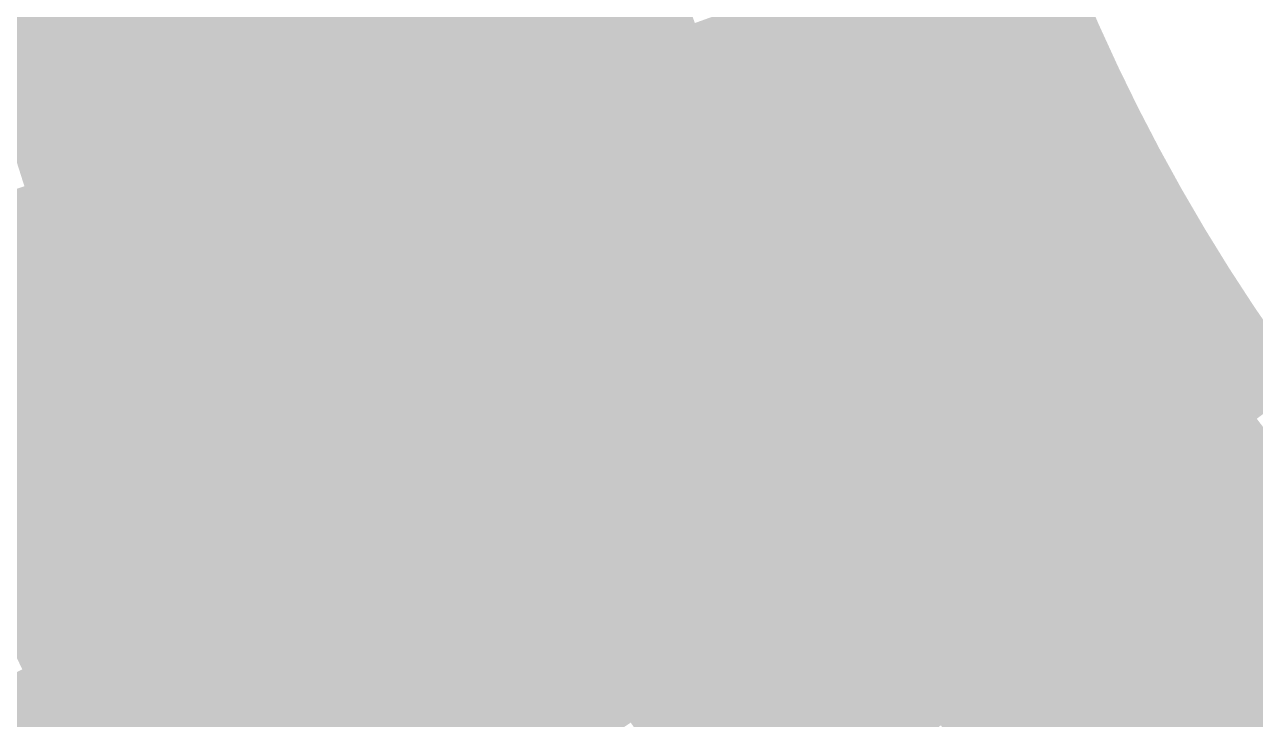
# Model space of a CAD drawing. Header units: inches. Extents: x -266 to 784, y -170 to 213.
# Drawn here: x -44.62 to -24.92, y -23.28 to -12.15 of the extents above; entities that cross this region are included whole.
import ezdxf

# ---------------------------------------------------------------- set-up
doc = ezdxf.new("R2010")
doc.units = ezdxf.units.IN
doc.header["$MEASUREMENT"] = 0

msp = doc.modelspace()

# ---------------------------------------------------------------- linework, layer by layer
at = {"color": 148, "true_color": 0x003040}
msp.add_solid([(-43.369923, -12.002074), (-44.333699, -12.268787), (-43.651406, -10.934108), (-44.621438, -11.177088)], dxfattribs=at)
at = {"color": 158, "true_color": 0x00222f}
msp.add_solid([(-39.234554, -11.901672), (-40.191494, -12.191956), (-39.514819, -10.935223), (-40.478595, -11.201936)], dxfattribs=at)
at = {"color": 168, "true_color": 0x001822}
msp.add_solid([(-36.082071, -11.919906), (-37.031599, -12.233588), (-36.363733, -11.030818), (-37.320673, -11.321102)], dxfattribs=at)
at = {"color": 148, "true_color": 0x003344}
msp.add_solid([(-44.333699, -12.268787), (-45.297475, -12.5355), (-44.621438, -11.177088), (-45.591469, -11.420068)], dxfattribs=at)
at = {"color": 158, "true_color": 0x002533}
msp.add_solid([(-40.191494, -12.191956), (-41.148434, -12.482241), (-40.478595, -11.201936), (-41.442371, -11.468649)], dxfattribs=at)
at = {"color": 178, "true_color": 0x00080d}
for points in [[(-30.788762, -11.876536), (-31.721755, -12.236431), (-31.070954, -11.117365), (-32.012498, -11.454255)], [(-30.488025, -12.628553), (-31.411904, -13.011237), (-30.788762, -11.876536), (-31.721755, -12.236431)], [(-30.168922, -13.372963), (-31.083132, -13.778205), (-30.488025, -12.628553), (-31.411904, -13.011237)], [(-29.831647, -14.109318), (-30.735636, -14.536873), (-30.168922, -13.372963), (-31.083132, -13.778205)]]:
    msp.add_solid(points, dxfattribs=at)
at = {"color": 178, "true_color": 0x000304}
for points in [[(-28.640266, -11.863186), (-29.564145, -12.24587), (-28.922777, -11.156746), (-29.85577, -11.516641)], [(-28.340502, -12.562481), (-29.254712, -12.967722), (-28.640266, -11.863186), (-29.564145, -12.24587)], [(-28.023668, -13.254208), (-28.927657, -13.681763), (-28.340502, -12.562481), (-29.254712, -12.967722)]]:
    msp.add_solid(points, dxfattribs=at)
at = {"color": 168, "true_color": 0x001b26}
msp.add_solid([(-37.031599, -12.233588), (-37.981127, -12.54727), (-37.320673, -11.321102), (-38.277613, -11.611387)], dxfattribs=at)
at = {"color": 168, "true_color": 0x00121a}
msp.add_solid([(-33.895586, -12.128035), (-34.83713, -12.464925), (-34.183015, -11.292543), (-35.132543, -11.606224)], dxfattribs=at)
at = {"color": 158, "true_color": 0x002937}
msp.add_solid([(-41.148434, -12.482241), (-42.105375, -12.772526), (-41.442371, -11.468649), (-42.406147, -11.735361)], dxfattribs=at)
at = {"color": 158, "true_color": 0x001e2b}
msp.add_solid([(-37.981127, -12.54727), (-38.930655, -12.860951), (-38.277613, -11.611387), (-39.234554, -11.901672)], dxfattribs=at)
at = {"color": 168, "true_color": 0x00141e}
for points in [[(-34.83713, -12.464925), (-35.778674, -12.801814), (-35.132543, -11.606224), (-36.082071, -11.919906)], [(-34.520734, -13.316116), (-35.453726, -13.676011), (-34.83713, -12.464925), (-35.778674, -12.801814)]]:
    msp.add_solid(points, dxfattribs=at)
at = {"color": 168, "true_color": 0x000b11}
for points in [[(-31.721755, -12.236431), (-32.654748, -12.596326), (-32.012498, -11.454255), (-32.954042, -11.791145)], [(-31.411904, -13.011237), (-32.335784, -13.39392), (-31.721755, -12.236431), (-32.654748, -12.596326)]]:
    msp.add_solid(points, dxfattribs=at)
at = {"color": 178, "true_color": 0x000509}
for points in [[(-29.564145, -12.24587), (-30.488025, -12.628553), (-29.85577, -11.516641), (-30.788762, -11.876536)], [(-29.254712, -12.967722), (-30.168922, -13.372963), (-29.564145, -12.24587), (-30.488025, -12.628553)], [(-28.927657, -13.681763), (-29.831647, -14.109318), (-29.254712, -12.967722), (-30.168922, -13.372963)], [(-28.583178, -14.387563), (-29.476402, -14.837174), (-28.927657, -13.681763), (-29.831647, -14.109318)], [(-28.22148, -15.084696), (-29.103402, -15.556092), (-28.583178, -14.387563), (-29.476402, -14.837174)]]:
    msp.add_solid(points, dxfattribs=at)
at = {"color": 18, "true_color": 0x000000}
for points in [[(-27.426293, -12.157239), (-28.340502, -12.562481), (-27.716386, -11.480503), (-28.640266, -11.863186)], [(-27.119679, -12.826653), (-28.023668, -13.254208), (-27.426293, -12.157239), (-28.340502, -12.562481)], [(-26.796729, -13.48834), (-27.689953, -13.937951), (-27.119679, -12.826653), (-28.023668, -13.254208)], [(-26.457638, -14.141902), (-27.339559, -14.613299), (-26.796729, -13.48834), (-27.689953, -13.937951)], [(-26.10261, -14.786946), (-26.972697, -15.279844), (-26.457638, -14.141902), (-27.339559, -14.613299)], [(-25.731858, -15.423082), (-26.589587, -15.937185), (-26.10261, -14.786946), (-26.972697, -15.279844)], [(-25.345607, -16.049929), (-26.190461, -16.584926), (-25.731858, -15.423082), (-26.589587, -15.937185)], [(-24.944088, -16.667107), (-25.775558, -17.222677), (-25.345607, -16.049929), (-26.190461, -16.584926)], [(-24.527544, -17.274246), (-25.345129, -17.850054), (-24.944088, -16.667107), (-25.775558, -17.222677)], [(-24.096226, -17.870979), (-24.899433, -18.466678), (-24.527544, -17.274246), (-25.345129, -17.850054)]]:
    msp.add_solid(points, dxfattribs=at)
at = {"color": 158, "true_color": 0x002c3c}
msp.add_solid([(-42.105375, -12.772526), (-43.062315, -13.06281), (-42.406147, -11.735361), (-43.369923, -12.002074)], dxfattribs=at)
at = {"color": 168, "true_color": 0x000e15}
for points in [[(-32.654748, -12.596326), (-33.587741, -12.956221), (-32.954042, -11.791145), (-33.895586, -12.128035)], [(-32.335784, -13.39392), (-33.259663, -13.776604), (-32.654748, -12.596326), (-33.587741, -12.956221)]]:
    msp.add_solid(points, dxfattribs=at)
at = {"color": 158, "true_color": 0x002f40}
msp.add_solid([(-43.062315, -13.06281), (-44.019255, -13.353095), (-43.369923, -12.002074), (-44.333699, -12.268787)], dxfattribs=at)
at = {"color": 158, "true_color": 0x00212f}
msp.add_solid([(-38.930655, -12.860951), (-39.880184, -13.174633), (-39.234554, -11.901672), (-40.191494, -12.191956)], dxfattribs=at)
at = {"color": 168, "true_color": 0x001722}
for points in [[(-35.778674, -12.801814), (-36.720219, -13.138704), (-36.082071, -11.919906), (-37.031599, -12.233588)], [(-35.453726, -13.676011), (-36.386719, -14.035906), (-35.778674, -12.801814), (-36.720219, -13.138704)]]:
    msp.add_solid(points, dxfattribs=at)
at = {"color": 158, "true_color": 0x002433}
msp.add_solid([(-39.880184, -13.174633), (-40.829712, -13.488315), (-40.191494, -12.191956), (-41.148434, -12.482241)], dxfattribs=at)
at = {"color": 168, "true_color": 0x00111a}
msp.add_solid([(-33.587741, -12.956221), (-34.520734, -13.316116), (-33.895586, -12.128035), (-34.83713, -12.464925)], dxfattribs=at)
at = {"color": 148, "true_color": 0x003244}
msp.add_solid([(-44.019255, -13.353095), (-44.976196, -13.64338), (-44.333699, -12.268787), (-45.297475, -12.5355)], dxfattribs=at)
at = {"color": 168, "true_color": 0x001a26}
msp.add_solid([(-36.720219, -13.138704), (-37.661763, -13.475594), (-37.031599, -12.233588), (-37.981127, -12.54727)], dxfattribs=at)
at = {"color": 158, "true_color": 0x002737}
msp.add_solid([(-40.829712, -13.488315), (-41.77924, -13.801997), (-41.148434, -12.482241), (-42.105375, -12.772526)], dxfattribs=at)
at = {"color": 158, "true_color": 0x001d2b}
msp.add_solid([(-37.661763, -13.475594), (-38.603307, -13.812484), (-37.981127, -12.54727), (-38.930655, -12.860951)], dxfattribs=at)
at = {"color": 158, "true_color": 0x002a3c}
msp.add_solid([(-41.77924, -13.801997), (-42.728768, -14.115678), (-42.105375, -12.772526), (-43.062315, -13.06281)], dxfattribs=at)
at = {"color": 158, "true_color": 0x00202f}
msp.add_solid([(-38.603307, -13.812484), (-39.544851, -14.149374), (-38.930655, -12.860951), (-39.880184, -13.174633)], dxfattribs=at)
at = {"color": 168, "true_color": 0x00101a}
for points in [[(-33.259663, -13.776604), (-34.183543, -14.159287), (-33.587741, -12.956221), (-34.520734, -13.316116)], [(-32.911551, -14.588687), (-33.825761, -14.993929), (-33.259663, -13.776604), (-34.183543, -14.159287)]]:
    msp.add_solid(points, dxfattribs=at)
at = {"color": 158, "true_color": 0x002d40}
msp.add_solid([(-42.728768, -14.115678), (-43.678296, -14.42936), (-43.062315, -13.06281), (-44.019255, -13.353095)], dxfattribs=at)
at = {"color": 158, "true_color": 0x002333}
msp.add_solid([(-39.544851, -14.149374), (-40.486395, -14.486264), (-39.880184, -13.174633), (-40.829712, -13.488315)], dxfattribs=at)
at = {"color": 168, "true_color": 0x001926}
msp.add_solid([(-36.386719, -14.035906), (-37.319712, -14.395801), (-36.720219, -13.138704), (-37.661763, -13.475594)], dxfattribs=at)
at = {"color": 168, "true_color": 0x000a11}
for points in [[(-31.083132, -13.778205), (-31.997341, -14.183446), (-31.411904, -13.011237), (-32.335784, -13.39392)], [(-30.735636, -14.536873), (-31.639625, -14.964428), (-31.083132, -13.778205), (-31.997341, -14.183446)], [(-30.369626, -15.286785), (-31.262851, -15.736397), (-30.735636, -14.536873), (-31.639625, -14.964428)]]:
    msp.add_solid(points, dxfattribs=at)
at = {"color": 148, "true_color": 0x003044}
msp.add_solid([(-43.678296, -14.42936), (-44.627824, -14.743042), (-44.019255, -13.353095), (-44.976196, -13.64338)], dxfattribs=at)
at = {"color": 168, "true_color": 0x00131e}
msp.add_solid([(-34.183543, -14.159287), (-35.107422, -14.54197), (-34.520734, -13.316116), (-35.453726, -13.676011)], dxfattribs=at)
at = {"color": 168, "true_color": 0x000d15}
for points in [[(-31.997341, -14.183446), (-32.911551, -14.588687), (-32.335784, -13.39392), (-33.259663, -13.776604)], [(-31.639625, -14.964428), (-32.543615, -15.391983), (-31.997341, -14.183446), (-32.911551, -14.588687)]]:
    msp.add_solid(points, dxfattribs=at)
at = {"color": 178, "true_color": 0x000204}
for points in [[(-27.689953, -13.937951), (-28.583178, -14.387563), (-28.023668, -13.254208), (-28.927657, -13.681763)], [(-27.339559, -14.613299), (-28.22148, -15.084696), (-27.689953, -13.937951), (-28.583178, -14.387563)], [(-26.972697, -15.279844), (-27.842784, -15.772742), (-27.339559, -14.613299), (-28.22148, -15.084696)], [(-26.589587, -15.937185), (-27.447316, -16.451288), (-26.972697, -15.279844), (-27.842784, -15.772742)], [(-26.190461, -16.584926), (-27.035314, -17.119924), (-26.589587, -15.937185), (-27.447316, -16.451288)], [(-25.775558, -17.222677), (-26.607028, -17.778247), (-26.190461, -16.584926), (-27.035314, -17.119924)], [(-25.345129, -17.850054), (-26.162714, -18.425862), (-25.775558, -17.222677), (-26.607028, -17.778247)], [(-24.899433, -18.466678), (-25.702641, -19.062378), (-25.345129, -17.850054), (-26.162714, -18.425862)], [(-24.438739, -19.072179), (-25.227086, -19.687411), (-24.899433, -18.466678), (-25.702641, -19.062378)], [(-23.963324, -19.666192), (-24.736335, -20.300585), (-24.438739, -19.072179), (-25.227086, -19.687411)]]:
    msp.add_solid(points, dxfattribs=at)
at = {"color": 158, "true_color": 0x002637}
msp.add_solid([(-40.486395, -14.486264), (-41.427939, -14.823154), (-40.829712, -13.488315), (-41.77924, -13.801997)], dxfattribs=at)
at = {"color": 168, "true_color": 0x001c2b}
msp.add_solid([(-37.319712, -14.395801), (-38.252705, -14.755696), (-37.661763, -13.475594), (-38.603307, -13.812484)], dxfattribs=at)
at = {"color": 168, "true_color": 0x001622}
msp.add_solid([(-35.107422, -14.54197), (-36.031302, -14.924654), (-35.453726, -13.676011), (-36.386719, -14.035906)], dxfattribs=at)
at = {"color": 158, "true_color": 0x00293c}
msp.add_solid([(-41.427939, -14.823154), (-42.369483, -15.160043), (-41.77924, -13.801997), (-42.728768, -14.115678)], dxfattribs=at)
at = {"color": 158, "true_color": 0x001f2f}
msp.add_solid([(-38.252705, -14.755696), (-39.185698, -15.115592), (-38.603307, -13.812484), (-39.544851, -14.149374)], dxfattribs=at)
at = {"color": 158, "true_color": 0x002c40}
msp.add_solid([(-42.369483, -15.160043), (-43.311027, -15.496933), (-42.728768, -14.115678), (-43.678296, -14.42936)], dxfattribs=at)
at = {"color": 158, "true_color": 0x002233}
msp.add_solid([(-39.185698, -15.115592), (-40.11869, -15.475487), (-39.544851, -14.149374), (-40.486395, -14.486264)], dxfattribs=at)
at = {"color": 168, "true_color": 0x001826}
for points in [[(-36.031302, -14.924654), (-36.955181, -15.307337), (-36.386719, -14.035906), (-37.319712, -14.395801)], [(-35.65418, -15.804411), (-36.56839, -16.209653), (-36.031302, -14.924654), (-36.955181, -15.307337)]]:
    msp.add_solid(points, dxfattribs=at)
at = {"color": 168, "true_color": 0x00121e}
for points in [[(-33.825761, -14.993929), (-34.739971, -15.39917), (-34.183543, -14.159287), (-35.107422, -14.54197)], [(-33.447604, -15.819538), (-34.351593, -16.247094), (-33.825761, -14.993929), (-34.739971, -15.39917)]]:
    msp.add_solid(points, dxfattribs=at)
at = {"color": 178, "true_color": 0x00070d}
for points in [[(-29.476402, -14.837174), (-30.369626, -15.286785), (-29.831647, -14.109318), (-30.735636, -14.536873)], [(-29.103402, -15.556092), (-29.985323, -16.027489), (-29.476402, -14.837174), (-30.369626, -15.286785)], [(-28.712871, -16.26564), (-29.582958, -16.758539), (-29.103402, -15.556092), (-29.985323, -16.027489)]]:
    msp.add_solid(points, dxfattribs=at)
at = {"color": 158, "true_color": 0x002f44}
msp.add_solid([(-43.311027, -15.496933), (-44.252571, -15.833823), (-43.678296, -14.42936), (-44.627824, -14.743042)], dxfattribs=at)
at = {"color": 158, "true_color": 0x002537}
msp.add_solid([(-40.11869, -15.475487), (-41.051683, -15.835382), (-40.486395, -14.486264), (-41.427939, -14.823154)], dxfattribs=at)
at = {"color": 168, "true_color": 0x001b2b}
msp.add_solid([(-36.955181, -15.307337), (-37.879061, -15.690021), (-37.319712, -14.395801), (-38.252705, -14.755696)], dxfattribs=at)
at = {"color": 168, "true_color": 0x001522}
msp.add_solid([(-34.739971, -15.39917), (-35.65418, -15.804411), (-35.107422, -14.54197), (-36.031302, -14.924654)], dxfattribs=at)
at = {"color": 148, "true_color": 0x003249}
msp.add_solid([(-44.252571, -15.833823), (-45.194115, -16.170713), (-44.627824, -14.743042), (-45.577353, -15.056724)], dxfattribs=at)
at = {"color": 158, "true_color": 0x001e2f}
msp.add_solid([(-37.879061, -15.690021), (-38.80294, -16.072704), (-38.252705, -14.755696), (-39.185698, -15.115592)], dxfattribs=at)
at = {"color": 168, "true_color": 0x000f1a}
msp.add_solid([(-32.543615, -15.391983), (-33.447604, -15.819538), (-32.911551, -14.588687), (-33.825761, -14.993929)], dxfattribs=at)
at = {"color": 158, "true_color": 0x00273c}
msp.add_solid([(-41.051683, -15.835382), (-41.984676, -16.195277), (-41.427939, -14.823154), (-42.369483, -15.160043)], dxfattribs=at)
at = {"color": 168, "true_color": 0x000c15}
for points in [[(-31.262851, -15.736397), (-32.156075, -16.186008), (-31.639625, -14.964428), (-32.543615, -15.391983)], [(-30.867244, -16.498886), (-31.749166, -16.970283), (-31.262851, -15.736397), (-32.156075, -16.186008)]]:
    msp.add_solid(points, dxfattribs=at)
at = {"color": 158, "true_color": 0x002a40}
msp.add_solid([(-41.984676, -16.195277), (-42.917669, -16.555172), (-42.369483, -15.160043), (-43.311027, -15.496933)], dxfattribs=at)
at = {"color": 158, "true_color": 0x002133}
msp.add_solid([(-38.80294, -16.072704), (-39.72682, -16.455388), (-39.185698, -15.115592), (-40.11869, -15.475487)], dxfattribs=at)
at = {"color": 178, "true_color": 0x000409}
for points in [[(-27.842784, -15.772742), (-28.712871, -16.26564), (-28.22148, -15.084696), (-29.103402, -15.556092)], [(-27.447316, -16.451288), (-28.305044, -16.965391), (-27.842784, -15.772742), (-28.712871, -16.26564)], [(-27.035314, -17.119924), (-27.880168, -17.654921), (-27.447316, -16.451288), (-28.305044, -16.965391)], [(-26.607028, -17.778247), (-27.438497, -18.333818), (-27.035314, -17.119924), (-27.880168, -17.654921)], [(-26.162714, -18.425862), (-26.980299, -19.00167), (-26.607028, -17.778247), (-27.438497, -18.333818)]]:
    msp.add_solid(points, dxfattribs=at)
at = {"color": 168, "true_color": 0x001a2b}
msp.add_solid([(-36.56839, -16.209653), (-37.4826, -16.614894), (-36.955181, -15.307337), (-37.879061, -15.690021)], dxfattribs=at)
at = {"color": 178, "true_color": 0x000911}
for points in [[(-29.985323, -16.027489), (-30.867244, -16.498886), (-30.369626, -15.286785), (-31.262851, -15.736397)], [(-29.582958, -16.758539), (-30.453045, -17.251437), (-29.985323, -16.027489), (-30.867244, -16.498886)]]:
    msp.add_solid(points, dxfattribs=at)
at = {"color": 158, "true_color": 0x002d44}
msp.add_solid([(-42.917669, -16.555172), (-43.850662, -16.915067), (-43.311027, -15.496933), (-44.252571, -15.833823)], dxfattribs=at)
at = {"color": 158, "true_color": 0x002337}
msp.add_solid([(-39.72682, -16.455388), (-40.650699, -16.838071), (-40.11869, -15.475487), (-41.051683, -15.835382)], dxfattribs=at)
at = {"color": 168, "true_color": 0x001422}
msp.add_solid([(-34.351593, -16.247094), (-35.255582, -16.674649), (-34.739971, -15.39917), (-35.65418, -15.804411)], dxfattribs=at)
at = {"color": 168, "true_color": 0x000e1a}
for points in [[(-32.156075, -16.186008), (-33.049299, -16.635619), (-32.543615, -15.391983), (-33.447604, -15.819538)], [(-31.749166, -16.970283), (-32.631087, -17.441679), (-32.156075, -16.186008), (-33.049299, -16.635619)]]:
    msp.add_solid(points, dxfattribs=at)
at = {"color": 158, "true_color": 0x001d2f}
msp.add_solid([(-37.4826, -16.614894), (-38.39681, -17.020135), (-37.879061, -15.690021), (-38.80294, -16.072704)], dxfattribs=at)
at = {"color": 148, "true_color": 0x003049}
msp.add_solid([(-43.850662, -16.915067), (-44.783654, -17.274962), (-44.252571, -15.833823), (-45.194115, -16.170713)], dxfattribs=at)
at = {"color": 158, "true_color": 0x00263c}
msp.add_solid([(-40.650699, -16.838071), (-41.574579, -17.220754), (-41.051683, -15.835382), (-41.984676, -16.195277)], dxfattribs=at)
at = {"color": 168, "true_color": 0x001726}
msp.add_solid([(-35.255582, -16.674649), (-36.159572, -17.102204), (-35.65418, -15.804411), (-36.56839, -16.209653)], dxfattribs=at)
at = {"color": 168, "true_color": 0x00111e}
msp.add_solid([(-33.049299, -16.635619), (-33.942523, -17.085231), (-33.447604, -15.819538), (-34.351593, -16.247094)], dxfattribs=at)
at = {"color": 158, "true_color": 0x001f33}
msp.add_solid([(-38.39681, -17.020135), (-39.311019, -17.425376), (-38.80294, -16.072704), (-39.72682, -16.455388)], dxfattribs=at)
at = {"color": 158, "true_color": 0x002940}
msp.add_solid([(-41.574579, -17.220754), (-42.498458, -17.603438), (-41.984676, -16.195277), (-42.917669, -16.555172)], dxfattribs=at)
at = {"color": 168, "true_color": 0x00192b}
msp.add_solid([(-36.159572, -17.102204), (-37.063561, -17.529759), (-36.56839, -16.209653), (-37.4826, -16.614894)], dxfattribs=at)
at = {"color": 168, "true_color": 0x001322}
for points in [[(-33.942523, -17.085231), (-34.835748, -17.534842), (-34.351593, -16.247094), (-35.255582, -16.674649)], [(-33.513008, -17.913076), (-34.394929, -18.384473), (-33.942523, -17.085231), (-34.835748, -17.534842)]]:
    msp.add_solid(points, dxfattribs=at)
at = {"color": 178, "true_color": 0x00060d}
for points in [[(-28.305044, -16.965391), (-29.162773, -17.479493), (-28.712871, -16.26564), (-29.582958, -16.758539)], [(-27.880168, -17.654921), (-28.725021, -18.189919), (-28.305044, -16.965391), (-29.162773, -17.479493)], [(-27.438497, -18.333818), (-28.269967, -18.889388), (-27.880168, -17.654921), (-28.725021, -18.189919)]]:
    msp.add_solid(points, dxfattribs=at)
at = {"color": 158, "true_color": 0x002237}
msp.add_solid([(-39.311019, -17.425376), (-40.225229, -17.830618), (-39.72682, -16.455388), (-40.650699, -16.838071)], dxfattribs=at)
at = {"color": 168, "true_color": 0x000b15}
for points in [[(-30.453045, -17.251437), (-31.323132, -17.744335), (-30.867244, -16.498886), (-31.749166, -16.970283)], [(-30.020501, -17.993596), (-30.87823, -18.507699), (-30.453045, -17.251437), (-31.323132, -17.744335)]]:
    msp.add_solid(points, dxfattribs=at)
at = {"color": 158, "true_color": 0x002b44}
msp.add_solid([(-42.498458, -17.603438), (-43.422338, -17.986121), (-42.917669, -16.555172), (-43.850662, -16.915067)], dxfattribs=at)
at = {"color": 168, "true_color": 0x001c2f}
msp.add_solid([(-37.063561, -17.529759), (-37.96755, -17.957314), (-37.4826, -16.614894), (-38.39681, -17.020135)], dxfattribs=at)
at = {"color": 168, "true_color": 0x001626}
msp.add_solid([(-34.835748, -17.534842), (-35.728972, -17.984453), (-35.255582, -16.674649), (-36.159572, -17.102204)], dxfattribs=at)
at = {"color": 168, "true_color": 0x00101e}
for points in [[(-32.631087, -17.441679), (-33.513008, -17.913076), (-33.049299, -16.635619), (-33.942523, -17.085231)], [(-32.193219, -18.237233), (-33.063306, -18.730131), (-32.631087, -17.441679), (-33.513008, -17.913076)]]:
    msp.add_solid(points, dxfattribs=at)
at = {"color": 158, "true_color": 0x002e49}
msp.add_solid([(-43.422338, -17.986121), (-44.346218, -18.368805), (-43.850662, -16.915067), (-44.783654, -17.274962)], dxfattribs=at)
at = {"color": 158, "true_color": 0x00253c}
msp.add_solid([(-40.225229, -17.830618), (-41.139439, -18.235859), (-40.650699, -16.838071), (-41.574579, -17.220754)], dxfattribs=at)
at = {"color": 178, "true_color": 0x000811}
for points in [[(-29.162773, -17.479493), (-30.020501, -17.993596), (-29.582958, -16.758539), (-30.453045, -17.251437)], [(-28.725021, -18.189919), (-29.569875, -18.724917), (-29.162773, -17.479493), (-30.020501, -17.993596)], [(-28.269967, -18.889388), (-29.101436, -19.444958), (-28.725021, -18.189919), (-29.569875, -18.724917)]]:
    msp.add_solid(points, dxfattribs=at)
at = {"color": 158, "true_color": 0x001e33}
msp.add_solid([(-37.96755, -17.957314), (-38.87154, -18.384869), (-38.39681, -17.020135), (-39.311019, -17.425376)], dxfattribs=at)
at = {"color": 168, "true_color": 0x00182b}
msp.add_solid([(-35.728972, -17.984453), (-36.622196, -18.434065), (-36.159572, -17.102204), (-37.063561, -17.529759)], dxfattribs=at)
at = {"color": 168, "true_color": 0x000d1a}
for points in [[(-31.323132, -17.744335), (-32.193219, -18.237233), (-31.749166, -16.970283), (-32.631087, -17.441679)], [(-30.87823, -18.507699), (-31.735959, -19.021802), (-31.323132, -17.744335), (-32.193219, -18.237233)]]:
    msp.add_solid(points, dxfattribs=at)
at = {"color": 148, "true_color": 0x00314d}
msp.add_solid([(-44.346218, -18.368805), (-45.270097, -18.751488), (-44.783654, -17.274962), (-45.716647, -17.634857)], dxfattribs=at)
at = {"color": 158, "true_color": 0x002740}
msp.add_solid([(-41.139439, -18.235859), (-42.053649, -18.6411), (-41.574579, -17.220754), (-42.498458, -17.603438)], dxfattribs=at)
at = {"color": 158, "true_color": 0x002137}
msp.add_solid([(-38.87154, -18.384869), (-39.775529, -18.812424), (-39.311019, -17.425376), (-40.225229, -17.830618)], dxfattribs=at)
at = {"color": 168, "true_color": 0x001b2f}
msp.add_solid([(-36.622196, -18.434065), (-37.515421, -18.883676), (-37.063561, -17.529759), (-37.96755, -17.957314)], dxfattribs=at)
at = {"color": 168, "true_color": 0x001526}
msp.add_solid([(-34.394929, -18.384473), (-35.276851, -18.855869), (-34.835748, -17.534842), (-35.728972, -17.984453)], dxfattribs=at)
at = {"color": 158, "true_color": 0x002a44}
msp.add_solid([(-42.053649, -18.6411), (-42.967859, -19.046342), (-42.498458, -17.603438), (-43.422338, -17.986121)], dxfattribs=at)
at = {"color": 158, "true_color": 0x00233c}
msp.add_solid([(-39.775529, -18.812424), (-40.679518, -19.239979), (-40.225229, -17.830618), (-41.139439, -18.235859)], dxfattribs=at)
at = {"color": 168, "true_color": 0x001222}
msp.add_solid([(-33.063306, -18.730131), (-33.933393, -19.223029), (-33.513008, -17.913076), (-34.394929, -18.384473)], dxfattribs=at)
at = {"color": 158, "true_color": 0x002c49}
msp.add_solid([(-42.967859, -19.046342), (-43.882068, -19.451583), (-43.422338, -17.986121), (-44.346218, -18.368805)], dxfattribs=at)
at = {"color": 158, "true_color": 0x001d33}
msp.add_solid([(-37.515421, -18.883676), (-38.408645, -19.333287), (-37.96755, -17.957314), (-38.87154, -18.384869)], dxfattribs=at)
at = {"color": 168, "true_color": 0x00172b}
msp.add_solid([(-35.276851, -18.855869), (-36.158772, -19.327266), (-35.728972, -17.984453), (-36.622196, -18.434065)], dxfattribs=at)
at = {"color": 168, "true_color": 0x000a15}
for points in [[(-29.569875, -18.724917), (-30.414728, -19.259914), (-30.020501, -17.993596), (-30.87823, -18.507699)], [(-29.101436, -19.444958), (-29.932906, -20.000528), (-29.569875, -18.724917), (-30.414728, -19.259914)]]:
    msp.add_solid(points, dxfattribs=at)
at = {"color": 158, "true_color": 0x002640}
msp.add_solid([(-40.679518, -19.239979), (-41.583507, -19.667534), (-41.139439, -18.235859), (-42.053649, -18.6411)], dxfattribs=at)
at = {"color": 168, "true_color": 0x000f1e}
msp.add_solid([(-31.735959, -19.021802), (-32.593687, -19.535904), (-32.193219, -18.237233), (-33.063306, -18.730131)], dxfattribs=at)
at = {"color": 158, "true_color": 0x002f4d}
msp.add_solid([(-43.882068, -19.451583), (-44.796278, -19.856824), (-44.346218, -18.368805), (-45.270097, -18.751488)], dxfattribs=at)
at = {"color": 158, "true_color": 0x001f37}
msp.add_solid([(-38.408645, -19.333287), (-39.301869, -19.782899), (-38.87154, -18.384869), (-39.775529, -18.812424)], dxfattribs=at)
at = {"color": 168, "true_color": 0x00192f}
msp.add_solid([(-36.158772, -19.327266), (-37.040693, -19.798663), (-36.622196, -18.434065), (-37.515421, -18.883676)], dxfattribs=at)
at = {"color": 168, "true_color": 0x001426}
msp.add_solid([(-33.933393, -19.223029), (-34.80348, -19.715928), (-34.394929, -18.384473), (-35.276851, -18.855869)], dxfattribs=at)
at = {"color": 168, "true_color": 0x000c1a}
for points in [[(-30.414728, -19.259914), (-31.259582, -19.794912), (-30.87823, -18.507699), (-31.735959, -19.021802)], [(-29.932906, -20.000528), (-30.764376, -20.556099), (-30.414728, -19.259914), (-31.259582, -19.794912)]]:
    msp.add_solid(points, dxfattribs=at)
at = {"color": 178, "true_color": 0x00050d}
for points in [[(-26.980299, -19.00167), (-27.797884, -19.577479), (-27.438497, -18.333818), (-28.269967, -18.889388)], [(-26.505849, -19.658077), (-27.309056, -20.253776), (-26.980299, -19.00167), (-27.797884, -19.577479)], [(-26.015432, -20.302642), (-26.803779, -20.917874), (-26.505849, -19.658077), (-27.309056, -20.253776)], [(-25.509345, -20.934978), (-26.282355, -21.569372), (-26.015432, -20.302642), (-26.803779, -20.917874)]]:
    msp.add_solid(points, dxfattribs=at)
at = {"color": 178, "true_color": 0x000309}
for points in [[(-25.702641, -19.062378), (-26.505849, -19.658077), (-26.162714, -18.425862), (-26.980299, -19.00167)], [(-25.227086, -19.687411), (-26.015432, -20.302642), (-25.702641, -19.062378), (-26.505849, -19.658077)], [(-24.736335, -20.300585), (-25.509345, -20.934978), (-25.227086, -19.687411), (-26.015432, -20.302642)], [(-24.230683, -20.901531), (-24.987892, -21.554704), (-24.736335, -20.300585), (-25.509345, -20.934978)], [(-23.710436, -21.489887), (-24.451387, -22.161446), (-24.230683, -20.901531), (-24.987892, -21.554704)]]:
    msp.add_solid(points, dxfattribs=at)
at = {"color": 158, "true_color": 0x002844}
msp.add_solid([(-41.583507, -19.667534), (-42.487497, -20.095089), (-42.053649, -18.6411), (-42.967859, -19.046342)], dxfattribs=at)
at = {"color": 158, "true_color": 0x00223c}
msp.add_solid([(-39.301869, -19.782899), (-40.195094, -20.23251), (-39.775529, -18.812424), (-40.679518, -19.239979)], dxfattribs=at)
at = {"color": 168, "true_color": 0x001c33}
msp.add_solid([(-37.040693, -19.798663), (-37.922614, -20.27006), (-37.515421, -18.883676), (-38.408645, -19.333287)], dxfattribs=at)
at = {"color": 168, "true_color": 0x00162b}
msp.add_solid([(-34.80348, -19.715928), (-35.673567, -20.208826), (-35.276851, -18.855869), (-36.158772, -19.327266)], dxfattribs=at)
at = {"color": 168, "true_color": 0x001122}
msp.add_solid([(-32.593687, -19.535904), (-33.451416, -20.050007), (-33.063306, -18.730131), (-33.933393, -19.223029)], dxfattribs=at)
at = {"color": 178, "true_color": 0x000711}
for points in [[(-27.797884, -19.577479), (-28.615468, -20.153287), (-28.269967, -18.889388), (-29.101436, -19.444958)], [(-27.309056, -20.253776), (-28.112264, -20.849476), (-27.797884, -19.577479), (-28.615468, -20.153287)]]:
    msp.add_solid(points, dxfattribs=at)
at = {"color": 158, "true_color": 0x002b49}
msp.add_solid([(-42.487497, -20.095089), (-43.391486, -20.522644), (-42.967859, -19.046342), (-43.882068, -19.451583)], dxfattribs=at)
at = {"color": 168, "true_color": 0x000e1e}
msp.add_solid([(-31.259582, -19.794912), (-32.104435, -20.32991), (-31.735959, -19.021802), (-32.593687, -19.535904)], dxfattribs=at)
at = {"color": 158, "true_color": 0x002440}
msp.add_solid([(-40.195094, -20.23251), (-41.088318, -20.682121), (-40.679518, -19.239979), (-41.583507, -19.667534)], dxfattribs=at)
at = {"color": 168, "true_color": 0x001326}
msp.add_solid([(-33.451416, -20.050007), (-34.309144, -20.56411), (-33.933393, -19.223029), (-34.80348, -19.715928)], dxfattribs=at)
at = {"color": 158, "true_color": 0x002d4d}
msp.add_solid([(-43.391486, -20.522644), (-44.295475, -20.9502), (-43.882068, -19.451583), (-44.796278, -19.856824)], dxfattribs=at)
at = {"color": 158, "true_color": 0x001e37}
msp.add_solid([(-37.922614, -20.27006), (-38.804536, -20.741456), (-38.408645, -19.333287), (-39.301869, -19.782899)], dxfattribs=at)
at = {"color": 168, "true_color": 0x00182f}
msp.add_solid([(-35.673567, -20.208826), (-36.543654, -20.701724), (-36.158772, -19.327266), (-37.040693, -19.798663)], dxfattribs=at)
at = {"color": 178, "true_color": 0x000915}
for points in [[(-28.615468, -20.153287), (-29.433053, -20.729095), (-29.101436, -19.444958), (-29.932906, -20.000528)], [(-28.112264, -20.849476), (-28.915471, -21.445175), (-28.615468, -20.153287), (-29.433053, -20.729095)]]:
    msp.add_solid(points, dxfattribs=at)
at = {"color": 158, "true_color": 0x002744}
msp.add_solid([(-41.088318, -20.682121), (-41.981542, -21.131732), (-41.583507, -19.667534), (-42.487497, -20.095089)], dxfattribs=at)
at = {"color": 168, "true_color": 0x001022}
msp.add_solid([(-32.104435, -20.32991), (-32.949289, -20.864907), (-32.593687, -19.535904), (-33.451416, -20.050007)], dxfattribs=at)
at = {"color": 148, "true_color": 0x003051}
msp.add_solid([(-44.295475, -20.9502), (-45.199465, -21.377755), (-44.796278, -19.856824), (-45.710488, -20.262066)], dxfattribs=at)
at = {"color": 158, "true_color": 0x00203c}
msp.add_solid([(-38.804536, -20.741456), (-39.686457, -21.212853), (-39.301869, -19.782899), (-40.195094, -20.23251)], dxfattribs=at)
at = {"color": 168, "true_color": 0x001b33}
msp.add_solid([(-36.543654, -20.701724), (-37.413741, -21.194622), (-37.040693, -19.798663), (-37.922614, -20.27006)], dxfattribs=at)
at = {"color": 168, "true_color": 0x00152b}
msp.add_solid([(-34.309144, -20.56411), (-35.166873, -21.078213), (-34.80348, -19.715928), (-35.673567, -20.208826)], dxfattribs=at)
at = {"color": 168, "true_color": 0x000d1e}
for points in [[(-30.764376, -20.556099), (-31.595845, -21.111669), (-31.259582, -19.794912), (-32.104435, -20.32991)], [(-30.250638, -21.304903), (-31.068223, -21.880711), (-30.764376, -20.556099), (-31.595845, -21.111669)]]:
    msp.add_solid(points, dxfattribs=at)
at = {"color": 158, "true_color": 0x002949}
msp.add_solid([(-41.981542, -21.131732), (-42.874766, -21.581344), (-42.487497, -20.095089), (-43.391486, -20.522644)], dxfattribs=at)
at = {"color": 168, "true_color": 0x001226}
msp.add_solid([(-32.949289, -20.864907), (-33.794143, -21.399905), (-33.451416, -20.050007), (-34.309144, -20.56411)], dxfattribs=at)
at = {"color": 168, "true_color": 0x000b1a}
msp.add_solid([(-29.433053, -20.729095), (-30.250638, -21.304903), (-29.932906, -20.000528), (-30.764376, -20.556099)], dxfattribs=at)
at = {"color": 158, "true_color": 0x002340}
msp.add_solid([(-39.686457, -21.212853), (-40.568378, -21.68425), (-40.195094, -20.23251), (-41.088318, -20.682121)], dxfattribs=at)
at = {"color": 158, "true_color": 0x001d37}
msp.add_solid([(-37.413741, -21.194622), (-38.283828, -21.68752), (-37.922614, -20.27006), (-38.804536, -20.741456)], dxfattribs=at)
at = {"color": 168, "true_color": 0x00172f}
msp.add_solid([(-35.166873, -21.078213), (-36.024602, -21.592315), (-35.673567, -20.208826), (-36.543654, -20.701724)], dxfattribs=at)
at = {"color": 178, "true_color": 0x000611}
for points in [[(-26.803779, -20.917874), (-27.592125, -21.533106), (-27.309056, -20.253776), (-28.112264, -20.849476)], [(-26.282355, -21.569372), (-27.055366, -22.203765), (-26.803779, -20.917874), (-27.592125, -21.533106)], [(-25.745101, -22.207877), (-26.50231, -22.86105), (-26.282355, -21.569372), (-27.055366, -22.203765)]]:
    msp.add_solid(points, dxfattribs=at)
at = {"color": 168, "true_color": 0x000f22}
for points in [[(-31.595845, -21.111669), (-32.427315, -21.667239), (-32.104435, -20.32991), (-32.949289, -20.864907)], [(-31.068223, -21.880711), (-31.885808, -22.456519), (-31.595845, -21.111669), (-32.427315, -21.667239)]]:
    msp.add_solid(points, dxfattribs=at)
at = {"color": 158, "true_color": 0x002b4d}
msp.add_solid([(-42.874766, -21.581344), (-43.767991, -22.030955), (-43.391486, -20.522644), (-44.295475, -20.9502)], dxfattribs=at)
at = {"color": 158, "true_color": 0x002544}
msp.add_solid([(-40.568378, -21.68425), (-41.450299, -22.155647), (-41.088318, -20.682121), (-41.981542, -21.131732)], dxfattribs=at)
at = {"color": 168, "true_color": 0x00142b}
msp.add_solid([(-33.794143, -21.399905), (-34.638996, -21.934902), (-34.309144, -20.56411), (-35.166873, -21.078213)], dxfattribs=at)
at = {"color": 158, "true_color": 0x001f3c}
msp.add_solid([(-38.283828, -21.68752), (-39.153915, -22.180419), (-38.804536, -20.741456), (-39.686457, -21.212853)], dxfattribs=at)
at = {"color": 168, "true_color": 0x001933}
msp.add_solid([(-36.024602, -21.592315), (-36.88233, -22.106418), (-36.543654, -20.701724), (-37.413741, -21.194622)], dxfattribs=at)
at = {"color": 168, "true_color": 0x001126}
msp.add_solid([(-32.427315, -21.667239), (-33.258784, -22.222809), (-32.949289, -20.864907), (-33.794143, -21.399905)], dxfattribs=at)
at = {"color": 168, "true_color": 0x000a1a}
for points in [[(-28.915471, -21.445175), (-29.718679, -22.040874), (-29.433053, -20.729095), (-30.250638, -21.304903)], [(-28.380471, -22.148337), (-29.168818, -22.763569), (-28.915471, -21.445175), (-29.718679, -22.040874)]]:
    msp.add_solid(points, dxfattribs=at)
at = {"color": 178, "true_color": 0x000815}
for points in [[(-27.592125, -21.533106), (-28.380471, -22.148337), (-28.112264, -20.849476), (-28.915471, -21.445175)], [(-27.055366, -22.203765), (-27.828376, -22.838158), (-27.592125, -21.533106), (-28.380471, -22.148337)]]:
    msp.add_solid(points, dxfattribs=at)
at = {"color": 158, "true_color": 0x002e51}
msp.add_solid([(-43.767991, -22.030955), (-44.661215, -22.480566), (-44.295475, -20.9502), (-45.199465, -21.377755)], dxfattribs=at)
at = {"color": 168, "true_color": 0x00162f}
msp.add_solid([(-34.638996, -21.934902), (-35.48385, -22.4699), (-35.166873, -21.078213), (-36.024602, -21.592315)], dxfattribs=at)
at = {"color": 178, "true_color": 0x00040d}
for points in [[(-24.987892, -21.554704), (-25.745101, -22.207877), (-25.509345, -20.934978), (-26.282355, -21.569372)], [(-24.451387, -22.161446), (-25.192338, -22.833004), (-24.987892, -21.554704), (-25.745101, -22.207877)], [(-23.900154, -22.754838), (-24.624401, -23.444379), (-24.451387, -22.161446), (-25.192338, -22.833004)]]:
    msp.add_solid(points, dxfattribs=at)
at = {"color": 158, "true_color": 0x002749}
msp.add_solid([(-41.450299, -22.155647), (-42.332221, -22.627043), (-41.981542, -21.131732), (-42.874766, -21.581344)], dxfattribs=at)
at = {"color": 158, "true_color": 0x002140}
msp.add_solid([(-39.153915, -22.180419), (-40.024002, -22.673317), (-39.686457, -21.212853), (-40.568378, -21.68425)], dxfattribs=at)
at = {"color": 168, "true_color": 0x001c37}
msp.add_solid([(-36.88233, -22.106418), (-37.740059, -22.620521), (-37.413741, -21.194622), (-38.283828, -21.68752)], dxfattribs=at)
at = {"color": 168, "true_color": 0x00132b}
msp.add_solid([(-33.258784, -22.222809), (-34.090254, -22.77838), (-33.794143, -21.399905), (-34.638996, -21.934902)], dxfattribs=at)
at = {"color": 168, "true_color": 0x000c1e}
msp.add_solid([(-29.718679, -22.040874), (-30.521886, -22.636574), (-30.250638, -21.304903), (-31.068223, -21.880711)], dxfattribs=at)
at = {"color": 158, "true_color": 0x002a4d}
msp.add_solid([(-42.332221, -22.627043), (-43.214142, -23.09844), (-42.874766, -21.581344), (-43.767991, -22.030955)], dxfattribs=at)
at = {"color": 168, "true_color": 0x001833}
msp.add_solid([(-35.48385, -22.4699), (-36.328703, -23.004898), (-36.024602, -21.592315), (-36.88233, -22.106418)], dxfattribs=at)
at = {"color": 168, "true_color": 0x001026}
msp.add_solid([(-31.885808, -22.456519), (-32.703393, -23.032328), (-32.427315, -21.667239), (-33.258784, -22.222809)], dxfattribs=at)
at = {"color": 158, "true_color": 0x002344}
msp.add_solid([(-40.024002, -22.673317), (-40.894089, -23.166215), (-40.568378, -21.68425), (-41.450299, -22.155647)], dxfattribs=at)
at = {"color": 158, "true_color": 0x001e3c}
msp.add_solid([(-37.740059, -22.620521), (-38.597787, -23.134623), (-38.283828, -21.68752), (-39.153915, -22.180419)], dxfattribs=at)
at = {"color": 158, "true_color": 0x002c51}
msp.add_solid([(-43.214142, -23.09844), (-44.096063, -23.569837), (-43.767991, -22.030955), (-44.661215, -22.480566)], dxfattribs=at)
at = {"color": 168, "true_color": 0x00152f}
msp.add_solid([(-34.090254, -22.77838), (-34.921724, -23.33395), (-34.638996, -21.934902), (-35.48385, -22.4699)], dxfattribs=at)
at = {"color": 168, "true_color": 0x000e22}
msp.add_solid([(-30.521886, -22.636574), (-31.325094, -23.232273), (-31.068223, -21.880711), (-31.885808, -22.456519)], dxfattribs=at)
at = {"color": 168, "true_color": 0x000b1e}
for points in [[(-29.168818, -22.763569), (-29.957164, -23.3788), (-29.718679, -22.040874), (-30.521886, -22.636574)], [(-28.601387, -23.472552), (-29.374397, -24.106945), (-29.168818, -22.763569), (-29.957164, -23.3788)]]:
    msp.add_solid(points, dxfattribs=at)
at = {"color": 158, "true_color": 0x002649}
msp.add_solid([(-40.894089, -23.166215), (-41.764176, -23.659113), (-41.450299, -22.155647), (-42.332221, -22.627043)], dxfattribs=at)
at = {"color": 158, "true_color": 0x002040}
msp.add_solid([(-38.597787, -23.134623), (-39.455516, -23.648726), (-39.153915, -22.180419), (-40.024002, -22.673317)], dxfattribs=at)
at = {"color": 168, "true_color": 0x001a37}
msp.add_solid([(-36.328703, -23.004898), (-37.173557, -23.539895), (-36.88233, -22.106418), (-37.740059, -22.620521)], dxfattribs=at)
at = {"color": 168, "true_color": 0x00122b}
msp.add_solid([(-32.703393, -23.032328), (-33.520977, -23.608136), (-33.258784, -22.222809), (-34.090254, -22.77838)], dxfattribs=at)
at = {"color": 178, "true_color": 0x00091a}
for points in [[(-27.828376, -22.838158), (-28.601387, -23.472552), (-28.380471, -22.148337), (-29.168818, -22.763569)], [(-27.259518, -23.514222), (-28.016727, -24.167395), (-27.828376, -22.838158), (-28.601387, -23.472552)]]:
    msp.add_solid(points, dxfattribs=at)
at = {"color": 178, "true_color": 0x000715}
for points in [[(-26.50231, -22.86105), (-27.259518, -23.514222), (-27.055366, -22.203765), (-27.828376, -22.838158)], [(-25.933289, -23.504563), (-26.674241, -24.176122), (-26.50231, -22.86105), (-27.259518, -23.514222)]]:
    msp.add_solid(points, dxfattribs=at)
at = {"color": 178, "true_color": 0x000511}
for points in [[(-25.192338, -22.833004), (-25.933289, -23.504563), (-25.745101, -22.207877), (-26.50231, -22.86105)], [(-24.624401, -23.444379), (-25.348648, -24.133919), (-25.192338, -22.833004), (-25.933289, -23.504563)]]:
    msp.add_solid(points, dxfattribs=at)
at = {"color": 168, "true_color": 0x000f26}
for points in [[(-31.325094, -23.232273), (-32.128301, -23.827972), (-31.885808, -22.456519), (-32.703393, -23.032328)], [(-30.745511, -23.994032), (-31.533857, -24.609264), (-31.325094, -23.232273), (-32.128301, -23.827972)]]:
    msp.add_solid(points, dxfattribs=at)
at = {"color": 158, "true_color": 0x002e55}
msp.add_solid([(-44.096063, -23.569837), (-44.977984, -24.041234), (-44.661215, -22.480566), (-45.554439, -22.930178)], dxfattribs=at)
at = {"color": 158, "true_color": 0x00284d}
msp.add_solid([(-41.764176, -23.659113), (-42.634263, -24.152011), (-42.332221, -22.627043), (-43.214142, -23.09844)], dxfattribs=at)
at = {"color": 168, "true_color": 0x001c3c}
msp.add_solid([(-37.173557, -23.539895), (-38.01841, -24.074893), (-37.740059, -22.620521), (-38.597787, -23.134623)], dxfattribs=at)
at = {"color": 168, "true_color": 0x001733}
msp.add_solid([(-34.921724, -23.33395), (-35.753193, -23.88952), (-35.48385, -22.4699), (-36.328703, -23.004898)], dxfattribs=at)
at = {"color": 168, "true_color": 0x000d22}
msp.add_solid([(-29.957164, -23.3788), (-30.745511, -23.994032), (-30.521886, -22.636574), (-31.325094, -23.232273)], dxfattribs=at)
at = {"color": 158, "true_color": 0x002244}
msp.add_solid([(-39.455516, -23.648726), (-40.313245, -24.162829), (-40.024002, -22.673317), (-40.894089, -23.166215)], dxfattribs=at)
at = {"color": 168, "true_color": 0x00142f}
msp.add_solid([(-33.520977, -23.608136), (-34.338562, -24.183944), (-34.090254, -22.77838), (-34.921724, -23.33395)], dxfattribs=at)
at = {"color": 168, "true_color": 0x001937}
msp.add_solid([(-35.753193, -23.88952), (-36.584663, -24.44509), (-36.328703, -23.004898), (-37.173557, -23.539895)], dxfattribs=at)
at = {"color": 168, "true_color": 0x00112b}
msp.add_solid([(-32.128301, -23.827972), (-32.931509, -24.423671), (-32.703393, -23.032328), (-33.520977, -23.608136)], dxfattribs=at)
at = {"color": 158, "true_color": 0x002a51}
msp.add_solid([(-42.634263, -24.152011), (-43.50435, -24.64491), (-43.214142, -23.09844), (-44.096063, -23.569837)], dxfattribs=at)
at = {"color": 158, "true_color": 0x002449}
msp.add_solid([(-40.313245, -24.162829), (-41.170973, -24.676932), (-40.894089, -23.166215), (-41.764176, -23.659113)], dxfattribs=at)
at = {"color": 158, "true_color": 0x001e40}
msp.add_solid([(-38.01841, -24.074893), (-38.863264, -24.609891), (-38.597787, -23.134623), (-39.455516, -23.648726)], dxfattribs=at)

doc.saveas('drawing.dxf')
